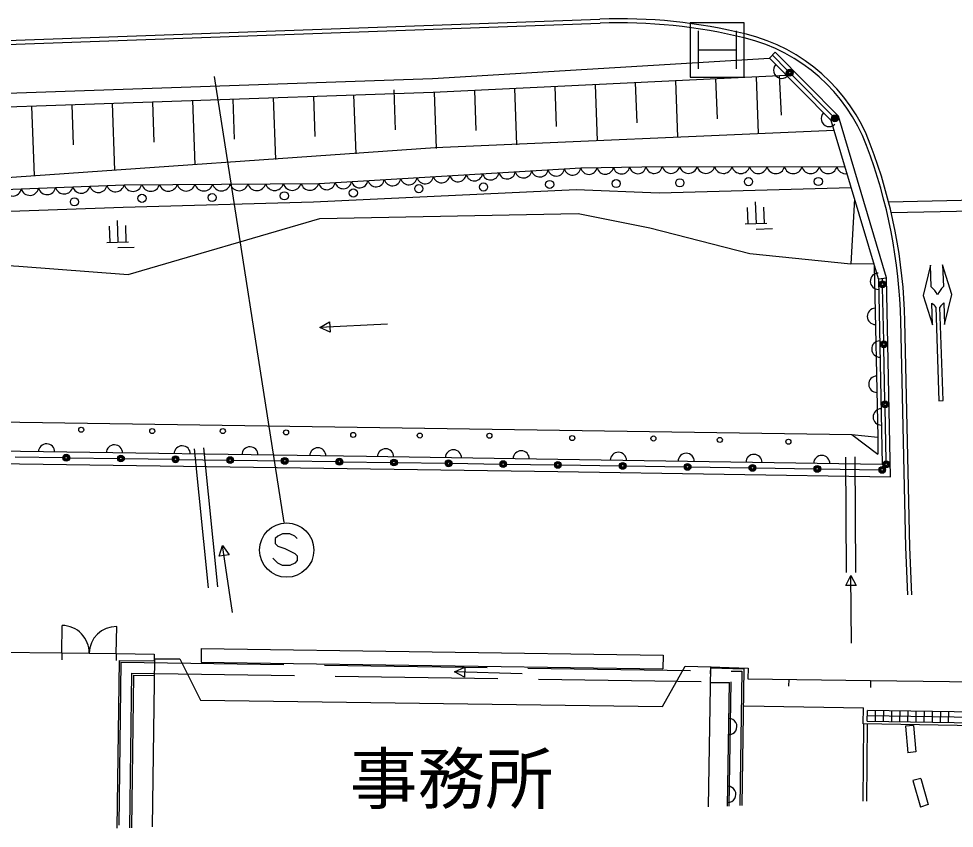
# Model space of a CAD drawing. Units: millimetres, scale not verified. Extents: x 40000 to 680000, y 20000 to 380000.
# Drawn here: x 419540 to 454034, y 251179 to 281006 of the extents above; entities that cross this region are included whole.
import ezdxf
from ezdxf.enums import TextEntityAlignment as Align

# ---------------------------------------------------------------- set-up
doc = ezdxf.new("R2010")
doc.units = ezdxf.units.MM
doc.header["$LTSCALE"] = 1000
doc.linetypes.add('DASHED', pattern=[7.5, 6, -1.5])
for name, color, linetype, lineweight in [('M-BGD', 7, 'Continuous', 25), ('M-BGD-EXST', 7, 'Continuous', 25), ('M-STR-STRC', 7, 'Continuous', 25)]:
    doc.layers.add(name, color=color, linetype=linetype, lineweight=lineweight)
doc.styles.add('ＭＳ ゴシック', font='')
doc.styles.get('ＭＳ ゴシック').set_extended_font_data('MS Gothic')

msp = doc.modelspace()

# ---------------------------------------------------------------- linework, layer by layer
at = {"layer": 'M-BGD'}
for p, q in [((447434, 279769), (447221, 279558)), ((449763, 277413), (447434, 279769)), ((434801, 278804), (447221, 279558)), ((447221, 279558), (449497, 277255)), ((447877, 279107), (447327, 279663)), ((414814, 278110), (434801, 278804)), ((443758, 278729), (443833, 276646)), ((445236, 278800), (445290, 277316)), ((446724, 278870), (446800, 276782)), ((447581, 278911), (447657, 277455)), ((449543, 277422), (448053, 278929)), ((433368, 278391), (433422, 276907)), ((436340, 278377), (436394, 276893)), ((437824, 278447), (437899, 276364)), ((439307, 278518), (439361, 277034)), ((440791, 278588), (440866, 276505)), ((442274, 278659), (442328, 277175)), ((427436, 278048), (427490, 276564)), ((428921, 278100), (429003, 275820)), ((430405, 278151), (430458, 276667)), ((431889, 278203), (431968, 276022)), ((434857, 278306), (434933, 276223)), ((420016, 277790), (420109, 275215)), ((421500, 277842), (421554, 276358)), ((422984, 277893), (423074, 275417)), ((424468, 277945), (424522, 276461)), ((425952, 277996), (426039, 275618)), ((449497, 277255), (449763, 277413)), ((451534, 271465), (449763, 277413)), ((451235, 271419), (449497, 277255)), ((434893, 276263), (449602, 276904)), ((414931, 274863), (434893, 276263)), ((450355, 274376), (450215, 271972)), ((423580, 271580), (430638, 273651)), ((450215, 271972), (451082, 271992)), ((451084, 271927), (451221, 265585)), ((451235, 271419), (451534, 271465)), ((451387, 271349), (451385, 271442)), ((451688, 264129), (451534, 271465)), ((451433, 269136), (451392, 271099)), ((430638, 269629), (431003, 269835)), ((433135, 269750), (430638, 269629)), ((431003, 269835), (431022, 269460)), ((431022, 269460), (430638, 269629)), ((451479, 266924), (451438, 268886)), ((451526, 264712), (451485, 266674)), ((393806, 266526), (450257, 265684)), ((450257, 265684), (451221, 265585)), ((450257, 265684), (451220, 264964)), ((451221, 265585), (451220, 264964)), ((432366, 264871), (409216, 265209)), ((419406, 264860), (421169, 264834)), ((421419, 264831), (423183, 264805)), ((423433, 264801), (425196, 264775)), ((425446, 264772), (427210, 264746)), ((427460, 264742), (429223, 264717)), ((429473, 264713), (431237, 264687)), ((431487, 264683), (433251, 264658)), ((433501, 264654), (435264, 264628)), ((435514, 264625), (437278, 264599)), ((437528, 264595), (439291, 264569)), ((439541, 264566), (441683, 264533)), ((441933, 264529), (444075, 264496)), ((444325, 264492), (446467, 264459)), ((446717, 264455), (448859, 264422)), ((449108, 264418), (451250, 264385)), ((426925, 261199), (427056, 261597)), ((427418, 259123), (427056, 261597)), ((427056, 261597), (427296, 261253)), ((427296, 261253), (426925, 261199)), ((450041, 260118), (450226, 260494)), ((450242, 257994), (450226, 260494)), ((450226, 260494), (450416, 260120)), ((450416, 260120), (450041, 260118)), ((421131, 257637), (421146, 258652)), ((423137, 257607), (423153, 258610)), ((414391, 257739), (421131, 257637)), ((426272, 257802), (426265, 257302)), ((426272, 257802), (443298, 257559)), ((421131, 257637), (421127, 257388)), ((421131, 257637), (421127, 257388)), ((421131, 257637), (423138, 257613)), ((423138, 257613), (423134, 257363)), ((423138, 257613), (424540, 257592)), ((423241, 257365), (423154, 251179)), ((423241, 257365), (424551, 257346)), ((424552, 257429), (424464, 251227)), ((424540, 257592), (424536, 257342)), ((424540, 257592), (424536, 257342)), ((443298, 257559), (443291, 257059)), ((426265, 257302), (443291, 257059)), ((435608, 256943), (435988, 257120)), ((435988, 257120), (435977, 256745)), ((443271, 255660), (444115, 257154)), ((444115, 257154), (445045, 257123)), ((445045, 257141), (444966, 251970)), ((445045, 257123), (445037, 256873)), ((445053, 257093), (446274, 257052)), ((446274, 257052), (446197, 252015)), ((423773, 256817), (423694, 251199)), ((423773, 256817), (424543, 256806)), ((438107, 256871), (435608, 256943)), ((435977, 256745), (435608, 256943)), ((447932, 256666), (447928, 256416)), ((445036, 256549), (445746, 256550)), ((445677, 251996), (445746, 256550)), ((450950, 256618), (450946, 256368)), ((450950, 256618), (459768, 256506)), ((446285, 255691), (450686, 255621)), ((450676, 255025), (450686, 255621)), ((450828, 255122), (450834, 255522)), ((459842, 255178), (450831, 255322)), ((459845, 255378), (450834, 255522)), ((451128, 255117), (451134, 255517)), ((451428, 255113), (451434, 255513)), ((451728, 255108), (451734, 255508)), ((452028, 255103), (452034, 255503)), ((452327, 255098), (452334, 255498)), ((452627, 255093), (452634, 255493)), ((452927, 255089), (452934, 255489)), ((453227, 255084), (453234, 255484)), ((453527, 255079), (453534, 255479)), ((453827, 255074), (453834, 255474)), ((450691, 255024), (450663, 252176)), ((460014, 254875), (450676, 255025)), ((450813, 252182), (450840, 255022)), ((450828, 255122), (459839, 254978)), ((452529, 254967), (452230, 254938)), ((452230, 254938), (452324, 253959)), ((452529, 254967), (452622, 254000)), ((452622, 254000), (452324, 253959)), ((452799, 253014), (452507, 252945)), ((452507, 252945), (452794, 251952)), ((452799, 253014), (453077, 252053)), ((453077, 252053), (452794, 251952))]:
    msp.add_line(p, q, dxfattribs=at)
at = {"layer": 'M-BGD', "linetype": 'DASHED'}
for p, q in [((426010, 265163), (426526, 260035)), ((426356, 265198), (426872, 260070)), ((450019, 264857), (450047, 260604)), ((450369, 264859), (450397, 260607)), ((423310, 257294), (423224, 251182)), ((423310, 257294), (446202, 256968)), ((423704, 256888), (423624, 251196)), ((423704, 256888), (445796, 256574)), ((446202, 256968), (446127, 252012)), ((445796, 256574), (445727, 251998))]:
    msp.add_line(p, q, dxfattribs=at)
at = {"layer": 'M-BGD'}
for points in [[(395889, 277033), (414831, 277610), (434819, 278305), (447848, 278924)], [(430604, 274939), (440265, 275514), (443268, 275560), (450006, 275546)], [(397055, 274239), (398532, 274010), (402769, 274030), (407941, 274178), (415651, 274604), (419006, 274709), (423427, 274892), (430604, 274939)], [(430414, 274254), (440096, 274716), (443157, 274589), (450232, 274787)], [(398616, 273613), (402884, 273215), (407898, 273627), (415156, 273885), (418888, 273903), (423386, 274063), (430414, 274254)], [(430638, 273651), (440172, 273825), (442808, 273299), (446495, 272360), (450215, 271972)], [(395228, 273403), (396700, 271728), (403621, 271723), (406905, 271719), (415515, 272141), (419544, 271885), (423580, 271580)], [(451235, 271419), (451378, 264583), (439419, 264767), (432366, 264871)], [(409209, 264759), (439412, 264318), (451688, 264129)], [(424552, 257419), (425478, 257416), (426245, 255902), (443271, 255660)], [(445045, 257123), (446431, 257083), (446423, 256690), (450950, 256618)]]:
    msp.add_lwpolyline(points, dxfattribs=at)
for centre, radius in [((447965, 279018), 125), ((447965, 279018), 100), ((447965, 279018), 75), ((447965, 279018), 50), ((447965, 279018), 50), ((447965, 279018), 50), ((449631, 277333), 125), ((449631, 277333), 100), ((449631, 277333), 75), ((449631, 277333), 50), ((449631, 277333), 50), ((449631, 277333), 50), ((436679, 274806), 150), ((439114, 274901), 150), ((441567, 274933), 150), ((443914, 274961), 150), ((446448, 275004), 150), ((449020, 275009), 150), ((429335, 274480), 150), ((431880, 274586), 150), ((434290, 274744), 150), ((421594, 274259), 150), ((424084, 274388), 150), ((426671, 274417), 150), ((451389, 271224), 125), ((451389, 271224), 100), ((451389, 271224), 75), ((451389, 271224), 50), ((451389, 271224), 50), ((451389, 271224), 50), ((451436, 269011), 125), ((451436, 269011), 100), ((451436, 269011), 75), ((451436, 269011), 50), ((451436, 269011), 50), ((451436, 269011), 50), ((451482, 266799), 125), ((451482, 266799), 100), ((451482, 266799), 75), ((451482, 266799), 50), ((451482, 266799), 50), ((451482, 266799), 50), ((421844, 265863), 93.3), ((424462, 265815), 93.3), ((427067, 265812), 93.3), ((429397, 265766), 93.3), ((431873, 265669), 93.3), ((434324, 265649), 93.3), ((436896, 265644), 93.3), ((439948, 265555), 93.3), ((442942, 265541), 93.3), ((445390, 265488), 93.3), ((447920, 265423), 93.3), ((421294, 264832), 125), ((421294, 264832), 100), ((423308, 264803), 125), ((421294, 264832), 75), ((421294, 264832), 50), ((421294, 264832), 50), ((421294, 264832), 50), ((423308, 264803), 100), ((423308, 264803), 75), ((423308, 264803), 50), ((423308, 264803), 50), ((423308, 264803), 50), ((425321, 264774), 125), ((425321, 264774), 100), ((425321, 264774), 75), ((425321, 264774), 50), ((425321, 264774), 50), ((425321, 264774), 50), ((427335, 264744), 125), ((427335, 264744), 100), ((427335, 264744), 75), ((427335, 264744), 50), ((427335, 264744), 50), ((427335, 264744), 50), ((429348, 264715), 125), ((429348, 264715), 100), ((429348, 264715), 75), ((429348, 264715), 50), ((429348, 264715), 50), ((429348, 264715), 50), ((431362, 264685), 125), ((431362, 264685), 100), ((431362, 264685), 75), ((431362, 264685), 50), ((431362, 264685), 50), ((431362, 264685), 50), ((433376, 264656), 125), ((433376, 264656), 100), ((433376, 264656), 75), ((433376, 264656), 50), ((433376, 264656), 50), ((433376, 264656), 50), ((435389, 264626), 125), ((435389, 264626), 100), ((435389, 264626), 75), ((435389, 264626), 50), ((435389, 264626), 50), ((435389, 264626), 50), ((437403, 264597), 125), ((437403, 264597), 100), ((437403, 264597), 75), ((437403, 264597), 50), ((437403, 264597), 50), ((437403, 264597), 50), ((439416, 264567), 125), ((439416, 264567), 100), ((439416, 264567), 75), ((439416, 264567), 50), ((439416, 264567), 50), ((439416, 264567), 50), ((441808, 264531), 125), ((441808, 264531), 100), ((441808, 264531), 75), ((441808, 264531), 50), ((441808, 264531), 50), ((441808, 264531), 50), ((444200, 264494), 125), ((444200, 264494), 100), ((446592, 264457), 125), ((451528, 264587), 125), ((451528, 264587), 100), ((451528, 264587), 75), ((451528, 264587), 50), ((451528, 264587), 50), ((451528, 264587), 50), ((444200, 264494), 75), ((444200, 264494), 50), ((444200, 264494), 50), ((444200, 264494), 50), ((446592, 264457), 100), ((446592, 264457), 75), ((446592, 264457), 50), ((446592, 264457), 50), ((446592, 264457), 50), ((448984, 264420), 125), ((448984, 264420), 100), ((448984, 264420), 75), ((448984, 264420), 50), ((448984, 264420), 50), ((448984, 264420), 50), ((451375, 264383), 125), ((451375, 264383), 100), ((451375, 264383), 75), ((451375, 264383), 50), ((451375, 264383), 50), ((451375, 264383), 50)]:
    msp.add_circle(centre, radius, dxfattribs=at)
for centre, radius, start, end in [((447667, 279107), 300, 134.6754, 314.6754), ((449425, 277329), 300, 134.6754, 314.6754), ((436337, 275338), 308, 194.2484, 352.5642), ((436940, 275374), 308, 194.2484, 352.5642), ((437544, 275410), 308, 194.2484, 352.5642), ((438148, 275446), 308, 194.2484, 352.5642), ((438752, 275482), 308, 194.2484, 352.5642), ((439355, 275518), 308, 194.2484, 352.5642), ((439959, 275554), 308, 194.2484, 352.5642), ((440564, 275574), 305, 191.3216, 350.4058), ((441165, 275583), 305, 191.3216, 350.4058), ((441765, 275592), 305, 191.3216, 350.4058), ((442366, 275601), 305, 191.3216, 350.4058), ((442967, 275610), 305, 191.3216, 350.4058), ((443590, 275641), 332, 194.2069, 345.5672), ((444234, 275640), 332, 194.2069, 345.5672), ((444877, 275639), 332, 194.2069, 345.5672), ((445521, 275637), 332, 194.2069, 345.5672), ((446165, 275636), 332, 194.2069, 345.5672), ((446808, 275635), 332, 194.2069, 345.5672), ((447452, 275633), 332, 194.2069, 345.5672), ((448096, 275632), 332, 194.2069, 345.5672), ((448739, 275631), 332, 194.2069, 345.5672), ((449383, 275630), 332, 194.2069, 345.5672), ((450027, 275628), 332, 194.2069, 279.1368), ((427668, 275008), 338, 195.4522, 345.3086), ((428320, 275012), 338, 195.4522, 345.3086), ((428972, 275016), 338, 195.4522, 345.3086), ((429625, 275021), 338, 195.4522, 345.3086), ((430277, 275025), 338, 195.4522, 345.3086), ((430903, 275015), 308, 194.2484, 352.5642), ((431506, 275051), 308, 194.2484, 352.5642), ((432110, 275087), 308, 194.2484, 352.5642), ((432714, 275123), 308, 194.2484, 352.5642), ((433318, 275159), 308, 194.2484, 352.5642), ((433921, 275195), 308, 194.2484, 352.5642), ((434525, 275231), 308, 194.2484, 352.5642), ((435129, 275267), 308, 194.2484, 352.5642), ((435733, 275303), 308, 194.2484, 352.5642), ((419319, 274797), 325, 195.6741, 349.0464), ((419950, 274823), 325, 195.6741, 349.0464), ((420582, 274849), 325, 195.6741, 349.0464), ((421214, 274875), 325, 195.6741, 349.0464), ((421845, 274901), 325, 195.6741, 349.0464), ((422477, 274927), 325, 195.6741, 349.0464), ((423108, 274953), 325, 195.6741, 349.0464), ((423753, 274982), 338, 195.4522, 345.3086), ((424405, 274986), 338, 195.4522, 345.3086), ((425058, 274990), 338, 195.4522, 345.3086), ((425710, 274995), 338, 195.4522, 345.3086), ((426363, 274999), 338, 195.4522, 345.3086), ((427015, 275003), 338, 195.4522, 345.3086), ((451237, 271334), 300, 91.2002, 271.2002), ((451124, 270038), 300, 91.2356, 271.2356), ((451289, 268835), 300, 91.2002, 271.2002), ((451178, 267539), 300, 91.2356, 271.2356), ((451342, 266335), 300, 91.2002, 271.2002), ((420568, 265043), 300, 359.1622, 179.1622), ((423068, 265007), 300, 359.1622, 179.1622), ((425567, 264970), 300, 359.1622, 179.1622), ((428067, 264933), 300, 359.1622, 179.1622), ((430567, 264897), 300, 359.1622, 179.1622), ((433067, 264860), 300, 359.1622, 179.1622), ((435566, 264824), 300, 359.1622, 179.1622), ((438066, 264787), 300, 359.1622, 179.1622), ((441649, 264733), 300, 359.1184, 179.1184), ((444149, 264695), 300, 359.1184, 179.1184), ((446649, 264656), 300, 359.1184, 179.1184), ((449148, 264618), 300, 359.1184, 179.1184), ((421131, 257649), 1004, 358.6393, 89.1345), ((423137, 257607), 1004, 89.1345, 178.9694), ((445721, 254929), 300, 269.1294, 89.1294), ((445683, 252429), 300, 269.1294, 89.1294)]:
    msp.add_arc(centre, radius, start, end, dxfattribs=at)
at = {"layer": 'M-BGD-EXST'}
for p, q in [((446291, 280858), (444291, 280858)), ((444291, 280858), (444291, 278858)), ((446291, 278858), (446291, 280858)), ((444600, 279161), (444600, 280561)), ((446003, 279155), (446003, 280555)), ((444600, 279861), (446000, 279861)), ((426745, 278875), (429319, 262448)), ((444291, 278858), (446291, 278858)), ((446698, 274257), (446724, 273458)), ((446404, 274048), (446424, 273448)), ((447004, 274067), (447024, 273467)), ((423167, 273574), (423193, 272775)), ((422874, 273365), (422894, 272765)), ((423474, 273384), (423493, 272785)), ((446324, 273445), (447123, 273471)), ((446730, 273258), (447330, 273277)), ((422794, 272762), (423593, 272788)), ((423200, 272575), (423800, 272595)), ((429098, 261941), (429001, 261857)), ((429001, 261857), (429001, 261669)), ((429270, 262033), (429098, 261941)), ((429542, 262029), (429270, 262033)), ((429722, 261937), (429542, 262029)), ((429806, 261853), (429722, 261937)), ((429001, 261669), (429089, 261572)), ((429089, 261572), (429349, 261493)), ((429349, 261493), (429722, 261304)), ((429089, 260948), (428913, 261128)), ((429722, 261304), (429810, 261212)), ((429810, 261212), (429810, 261040)), ((429261, 260864), (429089, 260948)), ((429542, 260864), (429261, 260864)), ((429722, 260952), (429542, 260864)), ((429810, 261040), (429722, 260952))]:
    msp.add_line(p, q, dxfattribs=at)
msp.add_circle((429421, 261427), 1000, dxfattribs=at)
at = {"layer": 'M-STR-STRC'}
for p, q in [((387963, 279072), (440968, 280994)), ((387964, 278922), (440974, 280844)), ((451611, 274264), (454864, 274335)), ((451708, 273866), (454723, 273932)), ((453157, 271922), (452893, 270813)), ((453183, 271122), (453157, 271922)), ((453942, 270847), (453606, 271936)), ((453606, 271936), (453632, 271137)), ((452893, 270813), (453228, 269723)), ((453678, 269738), (453942, 270847)), ((453228, 269723), (453202, 270523)), ((453652, 270537), (453678, 269738)), ((453357, 270378), (453469, 266929)), ((453619, 266934), (453507, 270382)), ((453469, 266929), (453619, 266934))]:
    msp.add_line(p, q, dxfattribs=at)
for points in [[(452316, 259775), (452244, 261535), (452061, 269872)], [(452466, 259783), (452394, 261540), (452211, 269870)]]:
    msp.add_lwpolyline(points, dxfattribs=at)
for centre, radius, start, end in [((441677, 261431), 19575, 76.134, 92.0764), ((441677, 261431), 19425, 76.134, 92.0764), ((444793, 274053), 6425, 20.813, 76.134), ((444793, 274053), 6575, 20.813, 76.134), ((432641, 269433), 19425, 1.2558, 20.813), ((432641, 269433), 19575, 1.2558, 20.813), ((454326, 270417), 1000, 133.9512, 155.405), ((452537, 270359), 1000, 28.3263, 49.78), ((452945, 270093), 500, 34.6183, 59.113), ((453936, 270126), 500, 124.6183, 149.113)]:
    msp.add_arc(centre, radius, start, end, dxfattribs=at)

# ---------------------------------------------------------------- texts
at = {"layer": 'M-BGD-EXST', "style": 'ＭＳ ゴシック'}
msp.add_text('事務所', height=1833, dxfattribs=at).set_placement((431745, 253008), align=Align.MIDDLE_LEFT)

doc.saveas('drawing.dxf')
